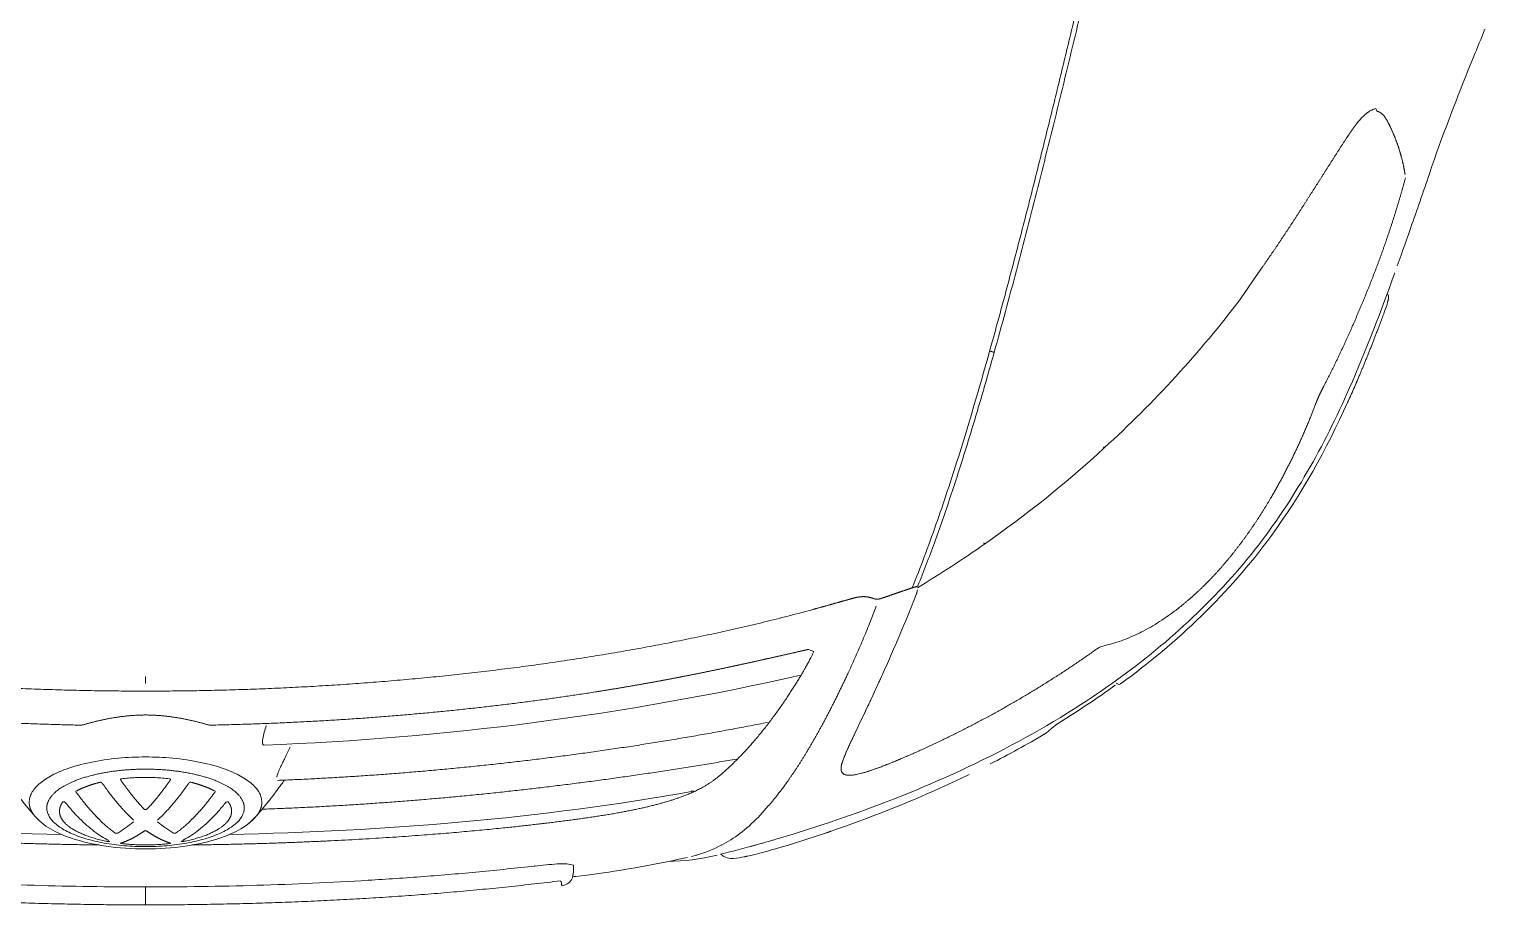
# Model space of a CAD drawing. Extents: x -1073 to 35213, y -1180 to 6950.
# Drawn here: x 5851.3 to 5942.8, y 3295.9 to 3350.9 of the extents above; entities that cross this region are included whole.
import ezdxf

# ---------------------------------------------------------------- set-up
doc = ezdxf.new("R2010")
doc.units = 0
doc.header["$LTSCALE"] = 25
doc.layers.get('0').update_dxf_attribs({"color": 9, "lineweight": 9})
doc.layers.add('04', color=9, linetype='Continuous', lineweight=9)

# ---------------------------------------------------------------- blocks, each defined once
blk = doc.blocks.new('p-araba-passat')
for points in [[(0, 0), (0.00066, 0)], [(0.13906, 0), (0.14317, 0)], [(0, 0), (0.00066, 0)], [(0.13906, 0), (0.14317, 0)], [(0.03978, -0.1061), (0.03979, -0.1061)], [(0.03981, -0.10652), (0.03979, -0.10652)], [(0.03996, -0.10994), (0.03995, -0.10994)], [(0.04012, -0.1134), (0.04011, -0.1134)], [(0.04729, -0.21448), (0.0473, -0.21447)], [(0.04795, -0.22106), (0.04794, -0.22106)], [(0.0148, -0.26132), (0.01216, -0.26159)], [(0.01505, -0.26079), (0.01474, -0.26083)], [(0.01505, -0.26079), (0.01493, -0.2608)], [(0.02488, -0.26902), (0.02568, -0.26487)], [(0.02189, -0.26896), (0.02046, -0.26892)], [(0.02454, -0.26893), (0.02455, -0.26906)], [(0.06003, -0.3084), (0.06005, -0.3084)], [(0.03041, -0.34321), (0.03124, -0.34629)], [(0.05497, -0.38502), (0.06213, -0.39145)], [(0.15909, -0.42), (0.16041, -0.41668)], [(0.39925, -0.70101), (0.3806, -0.68831)], [(0.36995, -0.7777), (0.3713, -0.77827)], [(0.4985, -0.77397), (0.50018, -0.77322)], [(0.42937, -0.79671), (0.4275, -0.79605)], [(0.46336, -0.8084), (0.46834, -0.81009)]]:
    blk.add_lwpolyline(points)
at = {"flags": 128}
for points in [[(0.0178, -0.27045), (0.01866, -0.27767), (0.02012, -0.28791)], [(0.31561, -0.75561), (0.32899, -0.76151), (0.32905, -0.76153)]]:
    blk.add_lwpolyline(points, dxfattribs=at)
for points, degree in [([(0.1852, 0.41823), (0.16938, 0.36001), (0.15742, 0.30072), (0.14801, 0.24103), (0.14113, 0.18098), (0.13652, 0.12074), (0.13428, 0.06035), (0.13427, 0)], 7), ([(0.04428, 0.05292), (0.04627, 0.15049), (0.05416, 0.24806), (0.07133, 0.34417)], 3), ([(0.13373, 0.28261), (0.12795, 0.2458), (0.12292, 0.20696), (0.11882, 0.16663), (0.11573, 0.12503), (0.11373, 0.08264), (0.11286, 0.03996)], 6), ([(0.11286, 0.03995), (0.11373, 0.08264), (0.11573, 0.12503), (0.11882, 0.16663), (0.12292, 0.20696), (0.12795, 0.2458), (0.13373, 0.28261)], 6), ([(0.03763, 0.0294), (0.03837, 0.09092), (0.04104, 0.15099), (0.04544, 0.20455), (0.05043, 0.24652), (0.05387, 0.27168)], 5), ([(0, 0), (-0.00001, 0.06532), (0.00242, 0.13062), (0.00707, 0.19584), (0.01509, 0.26067)], 4), ([(0.05543, 0.06934), (0.05904, 0.07243), (0.06272, 0.07547), (0.06645, 0.07844)], 3), ([(0.06447, 0.07311), (0.06296, 0.07311), (0.06145, 0.07287), (0.05995, 0.07241), (0.05846, 0.07172), (0.05699, 0.07081), (0.05554, 0.06967), (0.05412, 0.06832), (0.05274, 0.06675), (0.0514, 0.06498)], 9), ([(0.06091, 0.06206), (0.0608, 0.06205), (0.0607, 0.06205), (0.06059, 0.06205)], 3), ([(0.06059, 0.06205), (0.06065, 0.06205), (0.06072, 0.06205), (0.06078, 0.06206), (0.06085, 0.06206), (0.06091, 0.06206)], 5), ([(0.06091, 0.06206), (0.06855, 0.06205), (0.07621, 0.05441), (0.08225, 0.03901), (0.08523, 0.01949), (0.08524, 0)], 5), ([(0.05851, 0.05409), (0.05389, 0.0539), (0.0493, 0.05049), (0.04518, 0.04386), (0.04198, 0.03471), (0.03991, 0.02415)], 5), ([(0.06453, 0.05212), (0.06336, 0.05295), (0.06216, 0.05357), (0.06095, 0.05397), (0.05973, 0.05414), (0.05851, 0.05409)], 5), ([(0.05851, 0.05409), (0.05863, 0.0541), (0.05876, 0.0541), (0.05888, 0.0541)], 3), ([(0.07094, 0.04371), (0.06705, 0.04088), (0.0634, 0.03803), (0.05999, 0.03516), (0.05684, 0.03228), (0.05396, 0.02939)], 5), ([(0.05667, 0.04376), (0.05651, 0.0436), (0.05634, 0.04345), (0.05618, 0.0433)], 3), ([(0.07145, 0.0436), (0.07138, 0.04372), (0.07129, 0.04381), (0.07118, 0.04383), (0.07106, 0.0438), (0.07094, 0.04371)], 5), ([(0.0717, 0.0431), (0.07298, 0.04069), (0.07418, 0.03799), (0.07527, 0.03499), (0.07623, 0.03175), (0.07706, 0.0283)], 5), ([(0.11286, 0.03996), (0.11513, 0.03261), (0.11694, 0.02478), (0.11845, 0.01669), (0.11927, 0.00834), (0.11927, 0)], 5), ([(0.05396, 0.02939), (0.05413, 0.02956), (0.0543, 0.02973), (0.05447, 0.0299)], 3), ([(0.07706, 0.0283), (0.07708, 0.02816), (0.07705, 0.02797), (0.07696, 0.02779), (0.07685, 0.02765), (0.07674, 0.02758)], 5), ([(0.07707, 0.0282), (0.07707, 0.02823), (0.07707, 0.02827), (0.07706, 0.0283)], 3), ([(0.04527, 0.01933), (0.04514, 0.01914), (0.04501, 0.01873), (0.04495, 0.01812), (0.04501, 0.0177), (0.04512, 0.01751)], 5), ([(0.03877, 0.01562), (0.03873, 0.01575), (0.03867, 0.01576), (0.0386, 0.01558), (0.03854, 0.01529), (0.0385, 0.01496)], 5), ([(0.04632, 0.00091), (0.04422, 0.00389), (0.0424, 0.00685), (0.04089, 0.0098), (0.03968, 0.01272), (0.03877, 0.01562)], 5), ([(0.04512, 0.01751), (0.04703, 0.01418), (0.0494, 0.01083), (0.05221, 0.00747)], 3), ([(0.05487, 0.00928), (0.0543, 0.00868), (0.05373, 0.00807), (0.05316, 0.00747)], 3), ([(0.0575, 0.01189), (0.05662, 0.01102), (0.05575, 0.01015), (0.05487, 0.00928)], 3), ([(0.05976, 0.01401), (0.059, 0.0133), (0.05825, 0.0126), (0.0575, 0.01189)], 3), ([(0.07848, 0.01562), (0.07429, 0.01272), (0.07035, 0.0098), (0.06667, 0.00685), (0.06326, 0.00389), (0.06013, 0.00091)], 5), ([(0.07926, 0.01496), (0.07923, 0.01529), (0.0791, 0.01558), (0.0789, 0.01576), (0.07868, 0.01575), (0.07848, 0.01562)], 5), ([(0.07894, 0.01515), (0.07893, 0.01515), (0.07892, 0.01514), (0.07891, 0.01514)], 3), ([(0.00066, 0), (0.00063, 0), (0.00083, 0), (0.0011, 0)], 3), ([(0.00893, 0), (0.00872, 0), (0.00852, 0), (0.00835, 0), (0.00819, 0), (0.00805, 0)], 5), ([(0.03767, 0), (0.03767, 0.00056), (0.03768, 0.00112), (0.03768, 0.00169)], 3), ([(0.04651, 0), (0.04651, 0.00023), (0.04649, 0.00047), (0.04645, 0.00067), (0.04639, 0.00082), (0.04632, 0.00091)], 5), ([(0.06013, 0.00091), (0.06003, 0.00082), (0.05994, 0.00067), (0.05988, 0.00047), (0.05984, 0.00023), (0.05984, 0)], 5), ([(0.08008, 0.00169), (0.08008, 0.00113), (0.08008, 0.00056), (0.08009, 0)], 3), ([(0, 0), (-0.00001, -0.06532), (0.00242, -0.13062), (0.00707, -0.19584), (0.01509, -0.26067)], 4), ([(0.00066, 0), (0.00063, 0), (0.00083, 0), (0.0011, 0)], 3), ([(0.00066, 0), (0.00087, 0), (0.00157, 0), (0.00317, 0), (0.00478, 0), (0.00665, 0)], 5), ([(0.00066, 0), (0.00087, 0), (0.00157, 0), (0.00317, 0), (0.00478, 0), (0.00665, 0)], 5), ([(0.00665, 0), (0.00896, 0), (0.01127, 0)], 2), ([(0.00665, 0), (0.00896, 0), (0.01127, 0)], 2), ([(0.00893, 0), (0.00872, 0), (0.00852, 0), (0.00835, 0), (0.00819, 0), (0.00805, 0)], 5), ([(0.03767, 0), (0.03767, -0.00056), (0.03768, -0.00112), (0.03768, -0.00169)], 3), ([(0.04632, -0.00091), (0.04422, -0.00389), (0.0424, -0.00685), (0.04089, -0.0098), (0.03968, -0.01272), (0.03877, -0.01562)], 5), ([(0.04512, -0.01751), (0.04703, -0.01418), (0.0494, -0.01083), (0.05221, -0.00747)], 3), ([(0.04651, 0), (0.04651, -0.00023), (0.04649, -0.00047), (0.04645, -0.00067), (0.04639, -0.00082), (0.04632, -0.00091)], 5), ([(0.05487, -0.00928), (0.0543, -0.00868), (0.05373, -0.00807), (0.05316, -0.00747)], 3), ([(0.06013, -0.00091), (0.06003, -0.00082), (0.05994, -0.00067), (0.05988, -0.00047), (0.05984, -0.00023), (0.05984, 0)], 5), ([(0.07848, -0.01562), (0.07429, -0.01272), (0.07035, -0.0098), (0.06667, -0.00685), (0.06326, -0.00389), (0.06013, -0.00091)], 5), ([(0.06091, -0.06206), (0.06855, -0.06205), (0.07621, -0.05441), (0.08225, -0.03901), (0.08523, -0.01949), (0.08524, 0)], 5), ([(0.08008, -0.00169), (0.08008, -0.00113), (0.08008, -0.00056), (0.08009, 0)], 3), ([(0.11286, -0.03996), (0.11513, -0.03261), (0.11694, -0.02478), (0.11845, -0.01669), (0.11927, -0.00834), (0.11927, 0)], 5), ([(0.1852, -0.41823), (0.16938, -0.36001), (0.15742, -0.30072), (0.14801, -0.24103), (0.14113, -0.18098), (0.13652, -0.12074), (0.13428, -0.06035), (0.13427, 0)], 7), ([(0.14336, 0), (0.14248, 0), (0.14161, 0), (0.14075, 0), (0.1399, 0), (0.13906, 0)], 5), ([(0.14336, 0), (0.14248, 0), (0.14161, 0), (0.14075, 0), (0.1399, 0), (0.13906, 0)], 5), ([(0.03877, -0.01562), (0.03873, -0.01575), (0.03867, -0.01576), (0.0386, -0.01558), (0.03854, -0.01529), (0.0385, -0.01496)], 5), ([(0.04527, -0.01933), (0.04514, -0.01914), (0.04501, -0.01873), (0.04495, -0.01812), (0.04501, -0.0177), (0.04512, -0.01751)], 5), ([(0.0575, -0.01189), (0.05662, -0.01102), (0.05575, -0.01015), (0.05487, -0.00928)], 3), ([(0.05976, -0.01401), (0.059, -0.0133), (0.05825, -0.0126), (0.0575, -0.01189)], 3), ([(0.07926, -0.01496), (0.07923, -0.01529), (0.0791, -0.01558), (0.0789, -0.01576), (0.07868, -0.01575), (0.07848, -0.01562)], 5), ([(0.07894, -0.01515), (0.07893, -0.01515), (0.07892, -0.01514), (0.07891, -0.01514)], 3), ([(0.05851, -0.05409), (0.05389, -0.0539), (0.0493, -0.05049), (0.04518, -0.04386), (0.04198, -0.03471), (0.03991, -0.02415)], 5), ([(0.03763, -0.0294), (0.03837, -0.09092), (0.04104, -0.15099), (0.04544, -0.20455), (0.05043, -0.24652), (0.05387, -0.27168)], 5), ([(0.07094, -0.04371), (0.06705, -0.04089), (0.0634, -0.03803), (0.05999, -0.03516), (0.05684, -0.03228), (0.05396, -0.02939)], 5), ([(0.05396, -0.02939), (0.05413, -0.02956), (0.0543, -0.02973), (0.05447, -0.0299)], 3), ([(0.0717, -0.0431), (0.07298, -0.04069), (0.07418, -0.03799), (0.07527, -0.03499), (0.07623, -0.03175), (0.07706, -0.0283)], 5), ([(0.07706, -0.0283), (0.07708, -0.02816), (0.07705, -0.02797), (0.07696, -0.02779), (0.07685, -0.02765), (0.07674, -0.02758)], 5), ([(0.07707, -0.0282), (0.07707, -0.02823), (0.07707, -0.02827), (0.07706, -0.0283)], 3), ([(0.05667, -0.04376), (0.05651, -0.0436), (0.05634, -0.04345), (0.05618, -0.0433)], 3), ([(0.07145, -0.0436), (0.07138, -0.04372), (0.07129, -0.04381), (0.07118, -0.04383), (0.07106, -0.0438), (0.07094, -0.04371)], 5), ([(0.11286, -0.03995), (0.11373, -0.08264), (0.11573, -0.12503), (0.11882, -0.16663), (0.12292, -0.20696), (0.12795, -0.2458), (0.13373, -0.28261)], 6), ([(0.13373, -0.28261), (0.12795, -0.2458), (0.12292, -0.20696), (0.11882, -0.16663), (0.11573, -0.12503), (0.11373, -0.08264), (0.11286, -0.03996)], 6), ([(0.04428, -0.05292), (0.04627, -0.15049), (0.05416, -0.24806), (0.07133, -0.34417)], 3), ([(0.06453, -0.05212), (0.06336, -0.05295), (0.06216, -0.05357), (0.06095, -0.05397), (0.05973, -0.05414), (0.05851, -0.05409)], 5), ([(0.05851, -0.05409), (0.05863, -0.0541), (0.05876, -0.0541), (0.05888, -0.0541)], 3), ([(0.06091, -0.06206), (0.0608, -0.06205), (0.0607, -0.06205), (0.06059, -0.06205)], 3), ([(0.06059, -0.06205), (0.06065, -0.06205), (0.06072, -0.06205), (0.06078, -0.06206), (0.06085, -0.06206), (0.06091, -0.06206)], 5), ([(0.06447, -0.07311), (0.06296, -0.07311), (0.06145, -0.07287), (0.05995, -0.07241), (0.05846, -0.07172), (0.05699, -0.07081), (0.05554, -0.06967), (0.05412, -0.06832), (0.05274, -0.06675), (0.0514, -0.06498)], 9), ([(0.05543, -0.06934), (0.05904, -0.07243), (0.06272, -0.07547), (0.06645, -0.07844)], 3), ([(0.06008, -0.07326), (0.0616, -0.1161), (0.06416, -0.1589), (0.06773, -0.20164), (0.0723, -0.24428), (0.07783, -0.2868), (0.08427, -0.32919), (0.09154, -0.37143)], 7), ([(0.10032, -0.07463), (0.1047, -0.18805), (0.11918, -0.30113), (0.14427, -0.41184)], 3), ([(0.07817, -0.08285), (0.07997, -0.12717), (0.0829, -0.17145), (0.08698, -0.21564), (0.09221, -0.25972), (0.09857, -0.30364), (0.10604, -0.34738), (0.11458, -0.39091)], 7), ([(0.03977, -0.1056), (0.03977, -0.1056), (0.03976, -0.1056), (0.03976, -0.1056), (0.03976, -0.1056), (0.03976, -0.1056), (0.03976, -0.1056), (0.03975, -0.1056)], 7), ([(0.03975, -0.10561), (0.03976, -0.10561), (0.03976, -0.10561), (0.03977, -0.10561)], 3), ([(0.03979, -0.1061), (0.03979, -0.1061), (0.03978, -0.1061), (0.03978, -0.1061)], 3), ([(0.03979, -0.1061), (0.03979, -0.1061), (0.03979, -0.1061), (0.03978, -0.1061), (0.03978, -0.1061), (0.03978, -0.1061), (0.03978, -0.1061), (0.03978, -0.1061)], 7), ([(0.03981, -0.10652), (0.03981, -0.10652), (0.0398, -0.10652), (0.0398, -0.10652), (0.0398, -0.10652), (0.0398, -0.10652), (0.0398, -0.10652), (0.03979, -0.10652)], 7), ([(0.03995, -0.10994), (0.03995, -0.10995), (0.03995, -0.10995), (0.03996, -0.10995), (0.03996, -0.10995), (0.03996, -0.10995), (0.03996, -0.10995), (0.03996, -0.10995)], 7), ([(0.04012, -0.1134), (0.04012, -0.1134), (0.04012, -0.1134), (0.04012, -0.1134), (0.04012, -0.1134), (0.04011, -0.1134), (0.04011, -0.1134), (0.04011, -0.1134)], 7), ([(0.04015, -0.11414), (0.04015, -0.11414), (0.04015, -0.11414), (0.04016, -0.11414)], 3), ([(0.04015, -0.11414), (0.04015, -0.11414), (0.04015, -0.11414), (0.04015, -0.11414), (0.04015, -0.11414), (0.04016, -0.11414), (0.04016, -0.11414), (0.04016, -0.11414)], 7), ([(0.04018, -0.11463), (0.04018, -0.11463), (0.04017, -0.11463), (0.04017, -0.11463)], 3), ([(0.04017, -0.11463), (0.04017, -0.11463), (0.04017, -0.11463), (0.04018, -0.11463), (0.04018, -0.11463), (0.04018, -0.11463), (0.04018, -0.11463), (0.04018, -0.11463)], 7), ([(0.04535, -0.19318), (0.04536, -0.19318), (0.04537, -0.19318)], 2), ([(0.04537, -0.19318), (0.04536, -0.19318), (0.04535, -0.19318)], 2), ([(0.04724, -0.21398), (0.04724, -0.21398), (0.04725, -0.21398), (0.04725, -0.21397)], 3), ([(0.04724, -0.21397), (0.04724, -0.21397), (0.04724, -0.21397), (0.04724, -0.21397), (0.04725, -0.21397), (0.04725, -0.21397), (0.04725, -0.21397), (0.04725, -0.21397)], 7), ([(0.04729, -0.21446), (0.04729, -0.21446), (0.04729, -0.21446), (0.04729, -0.21446), (0.04729, -0.21446), (0.0473, -0.21446), (0.0473, -0.21446), (0.0473, -0.21446)], 7), ([(0.0473, -0.21447), (0.0473, -0.21447), (0.04729, -0.21447), (0.04729, -0.21447)], 3), ([(0.04794, -0.22107), (0.04794, -0.22107), (0.04794, -0.22107), (0.04794, -0.22107), (0.04794, -0.22107), (0.04795, -0.22107), (0.04795, -0.22107), (0.04795, -0.22107)], 7), ([(0.04799, -0.22155), (0.04799, -0.22155), (0.04799, -0.22155), (0.048, -0.22155)], 3), ([(0.04799, -0.22155), (0.04799, -0.22155), (0.04799, -0.22155), (0.04799, -0.22155), (0.04799, -0.22155), (0.048, -0.22155), (0.048, -0.22155), (0.048, -0.22155)], 7), ([(0.0481, -0.22266), (0.0481, -0.22266), (0.04811, -0.22266), (0.04811, -0.22266)], 3), ([(0.0481, -0.22266), (0.0481, -0.22266), (0.0481, -0.22266), (0.0481, -0.22266), (0.04811, -0.22266), (0.04811, -0.22266), (0.04811, -0.22266), (0.04811, -0.22266)], 7), ([(0.04816, -0.22314), (0.04816, -0.22314), (0.04815, -0.22314), (0.04815, -0.22314)], 3), ([(0.04815, -0.22314), (0.04815, -0.22314), (0.04815, -0.22314), (0.04815, -0.22314), (0.04815, -0.22314), (0.04816, -0.22314), (0.04816, -0.22314), (0.04816, -0.22314)], 7), ([(0.02439, -0.24467), (0.02431, -0.24468), (0.02444, -0.24469), (0.02469, -0.24469)], 3), ([(0.02469, -0.24469), (0.02444, -0.24469), (0.02431, -0.24468), (0.02439, -0.24467)], 3), ([(0.0125, -0.26139), (0.01238, -0.26145), (0.01216, -0.26134), (0.01205, -0.26199)], 3), ([(0.01255, -0.26134), (0.01255, -0.26135), (0.01254, -0.26136), (0.01253, -0.26137)], 3), ([(0.01474, -0.26083), (0.01469, -0.26084), (0.01464, -0.26085), (0.0146, -0.26087)], 3), ([(0.01463, -0.26086), (0.01467, -0.26085), (0.0147, -0.26084), (0.01474, -0.26083)], 3), ([(0.01474, -0.26083), (0.01477, -0.26083), (0.01482, -0.26082), (0.01488, -0.26081), (0.01496, -0.2608), (0.01505, -0.26079)], 5), ([(0.01474, -0.26083), (0.01485, -0.26082), (0.01495, -0.2608), (0.01505, -0.26079)], 3), ([(0.01482, -0.26131), (0.01481, -0.26131), (0.01481, -0.26131), (0.0148, -0.26132)], 3), ([(0.01829, -0.26865), (0.01798, -0.26905), (0.01777, -0.26957), (0.01776, -0.27031)], 3), ([(0.02488, -0.26902), (0.02448, -0.26908), (0.02398, -0.26911), (0.02344, -0.26911), (0.02289, -0.26908), (0.02237, -0.26903), (0.02189, -0.26896)], 6), ([(0.02335, -0.26908), (0.02335, -0.26908), (0.02335, -0.26908), (0.02335, -0.26908), (0.02335, -0.26908), (0.02335, -0.26908)], 5), ([(0.02454, -0.26906), (0.02453, -0.26903), (0.02453, -0.26901), (0.02453, -0.26898), (0.02452, -0.26895), (0.02452, -0.26893)], 5), ([(0.02454, -0.26906), (0.02453, -0.26902), (0.02453, -0.26897), (0.02452, -0.26893)], 3), ([(0.02484, -0.26903), (0.02484, -0.26901), (0.02484, -0.26899), (0.02484, -0.26898), (0.02483, -0.26896), (0.02483, -0.26895)], 5), ([(0.02483, -0.26895), (0.02484, -0.26897), (0.02484, -0.269), (0.02484, -0.26903)], 3), ([(0.05388, -0.27168), (0.05681, -0.2931), (0.05997, -0.31251), (0.06455, -0.33103), (0.06944, -0.34553), (0.07535, -0.35415), (0.08261, -0.36253)], 6), ([(0.13373, -0.28261), (0.13491, -0.29008), (0.13613, -0.29755), (0.13739, -0.30498), (0.13869, -0.31239), (0.14003, -0.31977)], 5), ([(0.0201, -0.28791), (0.02283, -0.30563), (0.02597, -0.32336), (0.02982, -0.34068)], 3), ([(0.05993, -0.30784), (0.05993, -0.30784), (0.05992, -0.30784), (0.05992, -0.30784), (0.05992, -0.30784), (0.05991, -0.30785)], 5), ([(0.05992, -0.30786), (0.05992, -0.30786), (0.05993, -0.30785), (0.05993, -0.30785)], 3), ([(0.06004, -0.30835), (0.06003, -0.30835), (0.06003, -0.30835), (0.06003, -0.30835), (0.06002, -0.30835), (0.06002, -0.30835)], 5), ([(0.06004, -0.30836), (0.06003, -0.30836), (0.06003, -0.30836), (0.06002, -0.30836)], 3), ([(0.14969, -0.36835), (0.1476, -0.35861), (0.14559, -0.34891), (0.14366, -0.33923), (0.14181, -0.32952), (0.14003, -0.31977)], 5), ([(0.14003, -0.31977), (0.1413, -0.32673), (0.14261, -0.33368), (0.14395, -0.34061), (0.14533, -0.34753), (0.14674, -0.35446), (0.1482, -0.36139), (0.14969, -0.36835)], 7), ([(0.02727, -0.32866), (0.02754, -0.33853), (0.02844, -0.34819), (0.03124, -0.35939)], 3), ([(0.06356, -0.32304), (0.06355, -0.32304), (0.06355, -0.32305), (0.06354, -0.32305), (0.06353, -0.32305)], 4), ([(0.03137, -0.34655), (0.03131, -0.34647), (0.03126, -0.34636), (0.03122, -0.34625), (0.0312, -0.34613), (0.03117, -0.34601)], 5), ([(0.03137, -0.34655), (0.03131, -0.34647), (0.03126, -0.34636), (0.03122, -0.34625), (0.0312, -0.34613), (0.03117, -0.34601)], 5), ([(0.03124, -0.34629), (0.03276, -0.35158), (0.0348, -0.35684), (0.03756, -0.36212)], 3), ([(0.03179, -0.36162), (0.02948, -0.3642), (0.02888, -0.36692), (0.02916, -0.36964)], 3), ([(0.03183, -0.36145), (0.03197, -0.36204), (0.03211, -0.36263), (0.03224, -0.36322)], 3), ([(0.03224, -0.36322), (0.03426, -0.37136), (0.03642, -0.37947), (0.03872, -0.38754)], 3), ([(0.03787, -0.36243), (0.03771, -0.36235), (0.03758, -0.36222), (0.0375, -0.36204), (0.03746, -0.36183), (0.03743, -0.36163)], 5), ([(0.03787, -0.36243), (0.03771, -0.36235), (0.03758, -0.36222), (0.0375, -0.36204), (0.03746, -0.36183), (0.03743, -0.36163)], 5), ([(0.03756, -0.36212), (0.04159, -0.3698), (0.04717, -0.37748), (0.05497, -0.38502)], 3), ([(0.08261, -0.36253), (0.09055, -0.37173), (0.10508, -0.38653), (0.1248, -0.40117), (0.14478, -0.41251), (0.15238, -0.41665)], 5), ([(0.02916, -0.36963), (0.02932, -0.37197), (0.02971, -0.37444), (0.03029, -0.377)], 3), ([(0.14969, -0.36835), (0.15102, -0.3746), (0.15239, -0.38086), (0.15378, -0.38714), (0.15519, -0.39343), (0.15662, -0.39974), (0.15806, -0.40605), (0.1595, -0.41236)], 7), ([(0.1595, -0.41236), (0.15749, -0.40353), (0.15547, -0.39469), (0.15349, -0.38587), (0.15156, -0.3771), (0.14969, -0.36835)], 5), ([(0.03016, -0.37636), (0.03021, -0.37665), (0.03028, -0.37694), (0.03034, -0.37723), (0.03041, -0.37752), (0.03048, -0.3778), (0.03055, -0.37808)], 6), ([(0.03022, -0.37662), (0.03032, -0.37711), (0.03044, -0.37759), (0.03055, -0.37808)], 3), ([(0.03034, -0.37723), (0.03432, -0.39457), (0.03985, -0.4121), (0.0457, -0.42932)], 3), ([(0.0547, -0.38423), (0.05469, -0.38422), (0.05469, -0.38421), (0.05468, -0.38421)], 3), ([(0.14624, -0.44192), (0.12905, -0.43395), (0.11286, -0.42571), (0.09769, -0.41724), (0.08386, -0.4085), (0.07202, -0.39951)], 5), ([(0.1595, -0.41236), (0.15964, -0.41299), (0.15978, -0.41361), (0.15992, -0.41424), (0.16006, -0.41486), (0.16018, -0.41547), (0.1603, -0.41608), (0.16041, -0.41668)], 7), ([(0.1852, -0.41823), (0.18529, -0.41856), (0.18538, -0.41889), (0.18547, -0.41922)], 3), ([(0.18547, -0.41922), (0.18538, -0.41889), (0.18529, -0.41856), (0.1852, -0.41823)], 3), ([(0.19234, -0.4438), (0.191, -0.43886), (0.18958, -0.43398), (0.18819, -0.42904), (0.18681, -0.42414), (0.18547, -0.41922)], 5), ([(0.04524, -0.4278), (0.04547, -0.42867), (0.04574, -0.42951), (0.04604, -0.43032), (0.04638, -0.43106)], 4), ([(0.04638, -0.43106), (0.04607, -0.43037), (0.04578, -0.42962), (0.04552, -0.42884), (0.0453, -0.42804)], 4), ([(0.0457, -0.42934), (0.05602, -0.45951), (0.06803, -0.4891), (0.08196, -0.5178)], 3), ([(0.09153, -0.47426), (0.08578, -0.46065), (0.08103, -0.44837), (0.07901, -0.43953), (0.07982, -0.43527), (0.08373, -0.43522), (0.09041, -0.43783), (0.09787, -0.44126)], 7), ([(0.14584, -0.46368), (0.13846, -0.46036), (0.13125, -0.45704), (0.12419, -0.45373), (0.11731, -0.45044), (0.1106, -0.44721), (0.10411, -0.44412), (0.09787, -0.44126)], 7), ([(0.19276, -0.45652), (0.19349, -0.45429), (0.19406, -0.45155), (0.19363, -0.44858), (0.19297, -0.44609), (0.19234, -0.4438)], 5), ([(0.19282, -0.46344), (0.19222, -0.4617), (0.19181, -0.46023), (0.19177, -0.45939), (0.19217, -0.45834), (0.19276, -0.45652)], 5), ([(0.19282, -0.46344), (0.19412, -0.46718), (0.1954, -0.47091), (0.19668, -0.47462), (0.19793, -0.4783), (0.19915, -0.48196)], 5), ([(0.15917, -0.59572), (0.14305, -0.57291), (0.12818, -0.54906), (0.11466, -0.52475), (0.10237, -0.49987), (0.09153, -0.47426)], 5), ([(0.19487, -0.48446), (0.19578, -0.48482), (0.19688, -0.48507), (0.19793, -0.48514)], 3), ([(0.19487, -0.48446), (0.19578, -0.48482), (0.19688, -0.48507), (0.19793, -0.48514)], 3), ([(0.20035, -0.4855), (0.19978, -0.48457), (0.19962, -0.48374), (0.19946, -0.48287), (0.19915, -0.48196)], 4), ([(0.19915, -0.48196), (0.1994, -0.48269), (0.19955, -0.48339), (0.19968, -0.48407), (0.19989, -0.48476), (0.20035, -0.4855)], 5), ([(0.19921, -0.48522), (0.20789, -0.49952), (0.21699, -0.51364), (0.22663, -0.5274)], 3), ([(0.22718, -0.5268), (0.22672, -0.52719), (0.22649, -0.52744), (0.22652, -0.52752), (0.22681, -0.52741), (0.22728, -0.52715)], 5), ([(0.22663, -0.5274), (0.24505, -0.55373), (0.2652, -0.57894), (0.28701, -0.60266)], 3), ([(0.34784, -0.53057), (0.34768, -0.53115), (0.34752, -0.53173), (0.34739, -0.53231), (0.34726, -0.53289), (0.34714, -0.53346)], 5), ([(0.34784, -0.53057), (0.34764, -0.53129), (0.34745, -0.53202), (0.34729, -0.53275), (0.34714, -0.53346)], 4), ([(0.34784, -0.53057), (0.39456, -0.54365), (0.44229, -0.55601), (0.49034, -0.56799), (0.53859, -0.57969), (0.58703, -0.59113), (0.63561, -0.60237)], 6), ([(0.0885, -0.53091), (0.09447, -0.54257), (0.10077, -0.55407), (0.10743, -0.56535)], 3), ([(0.10729, -0.5651), (0.10716, -0.56485), (0.10703, -0.5646), (0.10693, -0.56437)], 3), ([(0.10706, -0.56465), (0.1071, -0.56474), (0.10714, -0.56483), (0.10719, -0.56491), (0.10724, -0.56501), (0.10729, -0.5651)], 5), ([(0.10729, -0.5651), (0.10738, -0.56524), (0.10747, -0.56538), (0.10756, -0.56552), (0.10766, -0.56566), (0.10778, -0.56579)], 5), ([(0.10778, -0.56579), (0.10766, -0.56566), (0.10756, -0.56552), (0.10747, -0.56538), (0.10738, -0.56524), (0.10729, -0.5651)], 5), ([(0.10729, -0.5651), (0.10756, -0.5656), (0.10791, -0.56622), (0.10851, -0.56692), (0.1093, -0.56776), (0.1102, -0.56873), (0.11114, -0.56983), (0.11205, -0.57099)], 7), ([(0.10729, -0.5651), (0.10729, -0.5651), (0.10729, -0.5651), (0.10729, -0.5651)], 3), ([(0.11205, -0.57099), (0.11283, -0.57199), (0.11358, -0.57301), (0.11428, -0.57408), (0.11497, -0.57517), (0.11566, -0.57626)], 5), ([(0.12022, -0.58343), (0.1187, -0.58104), (0.11718, -0.57865), (0.11566, -0.57626)], 3), ([(0.11566, -0.57626), (0.11657, -0.5777), (0.11748, -0.57914), (0.11839, -0.58057), (0.11931, -0.582), (0.12022, -0.58343)], 5), ([(0.28749, -0.60208), (0.28705, -0.60253), (0.28687, -0.60276), (0.28693, -0.60277), (0.28719, -0.6026), (0.28762, -0.60225)], 5), ([(0.28701, -0.60266), (0.31562, -0.63381), (0.34687, -0.66264), (0.3806, -0.68831)], 3), ([(0.13878, -0.61079), (0.13837, -0.61155), (0.13844, -0.61231), (0.13879, -0.61279)], 3), ([(0.1393, -0.61025), (0.13909, -0.61043), (0.13887, -0.61064), (0.13878, -0.61079)], 3), ([(0.30551, -0.62105), (0.30552, -0.62105), (0.30552, -0.62106), (0.30552, -0.62106), (0.30553, -0.62107), (0.30553, -0.62107)], 5), ([(0.30553, -0.62107), (0.30553, -0.62107), (0.30554, -0.62108), (0.30554, -0.62108), (0.30555, -0.62109), (0.30555, -0.62109)], 5), ([(0.18572, -0.64841), (0.19512, -0.66063), (0.20597, -0.67192), (0.2177, -0.68213), (0.22997, -0.6913), (0.24256, -0.69962), (0.25537, -0.70718)], 6), ([(0.48136, -0.75472), (0.46967, -0.74705), (0.45775, -0.73967), (0.44591, -0.73206), (0.43402, -0.72459), (0.42227, -0.71692), (0.41065, -0.70912), (0.39925, -0.70101)], 7), ([(0.25537, -0.70718), (0.26494, -0.71283), (0.27463, -0.71805), (0.28439, -0.72287), (0.29418, -0.72737), (0.30455, -0.73166), (0.314, -0.73524)], 6), ([(0.32576, -0.74059), (0.32341, -0.73936), (0.32075, -0.73799), (0.31788, -0.7367), (0.31589, -0.73596), (0.314, -0.73524)], 5), ([(0.32576, -0.74059), (0.3331, -0.7444), (0.34045, -0.74805), (0.34795, -0.75163), (0.35555, -0.7551), (0.36288, -0.75833)], 5), ([(0.31576, -0.75542), (0.31568, -0.75554), (0.31564, -0.7556), (0.31561, -0.75561)], 3), ([(0.31561, -0.75561), (0.32449, -0.75964), (0.33344, -0.7635), (0.34245, -0.76723), (0.35152, -0.77083), (0.36063, -0.77431), (0.36977, -0.7777)], 6), ([(0.32427, -0.75658), (0.34846, -0.76722), (0.37404, -0.77694), (0.39703, -0.78524)], 3), ([(0.36288, -0.75833), (0.37819, -0.76508), (0.39357, -0.77141), (0.40903, -0.7774), (0.42477, -0.78276), (0.44066, -0.78756), (0.45666, -0.79198)], 6), ([(0.49116, -0.76164), (0.48982, -0.76056), (0.48844, -0.75953), (0.48703, -0.75853), (0.48562, -0.75756), (0.4842, -0.7566), (0.48278, -0.75566), (0.48136, -0.75472)], 7), ([(0.49835, -0.7691), (0.49764, -0.76802), (0.4968, -0.7669), (0.49582, -0.76579), (0.49475, -0.7647), (0.4936, -0.76365), (0.4924, -0.76262), (0.49116, -0.76164)], 7), ([(0.4985, -0.77397), (0.49846, -0.77425), (0.49839, -0.77453), (0.49832, -0.7748), (0.49822, -0.77506), (0.49812, -0.77532), (0.498, -0.77557), (0.49787, -0.77581)], 7), ([(0.37124, -0.77825), (0.37348, -0.77907), (0.37534, -0.77977), (0.37729, -0.78043)], 3), ([(0.37593, -0.7799), (0.37593, -0.7799), (0.37593, -0.7799), (0.37594, -0.77991), (0.37594, -0.77991), (0.37594, -0.77991), (0.37594, -0.77991)], 6), ([(0.37604, -0.77994), (0.37604, -0.77994), (0.37604, -0.77994), (0.37604, -0.77994)], 3), ([(0.38353, -0.78055), (0.38304, -0.78123), (0.38239, -0.78167), (0.38111, -0.78138), (0.37955, -0.781), (0.37821, -0.78061)], 5), ([(0.4014, -0.78681), (0.41054, -0.79008), (0.41873, -0.79297), (0.4275, -0.79605)], 3), ([(0.4587, -0.79172), (0.46321, -0.79102), (0.46773, -0.79007), (0.47225, -0.78889), (0.47677, -0.78747), (0.48128, -0.78581), (0.48578, -0.78389), (0.49023, -0.78166)], 7), ([(0.49023, -0.78166), (0.49038, -0.78158), (0.49054, -0.7815), (0.4907, -0.78142)], 3), ([(0.4907, -0.78142), (0.49054, -0.7815), (0.49038, -0.78158), (0.49023, -0.78166)], 3), ([(0.46336, -0.8084), (0.45202, -0.80454), (0.44067, -0.80069), (0.42937, -0.79671)], 3), ([(0.46326, -0.80832), (0.46328, -0.80834), (0.4633, -0.80837), (0.46332, -0.80838), (0.46334, -0.8084), (0.46336, -0.8084)], 5), ([(0.46327, -0.80832), (0.4633, -0.80837), (0.46333, -0.80839), (0.46336, -0.8084)], 3)]:
    blk.add_open_spline(points, degree=degree)
for points, degree, knots in [([(0.02439, 0.24467), (0.02314, 0.23306), (0.02065, 0.20985), (0.01772, 0.17495), (0.01533, 0.14001), (0.0135, 0.10503), (0.01221, 0.07004), (0.01141, 0.03502), (0.01132, 0.01167), (0.01127, 0)], 3, [0, 0, 0, 0, 0.142857, 0.285716, 0.428572, 0.571428, 0.714286, 0.857143, 1, 1, 1, 1]), ([(0.03513, 0), (0.03506, 0.01692), (0.03958, 0.04671), (0.04962, 0.0643), (0.05542, 0.06933)], 3, [0, 0, 0, 0, 0.563624, 1, 1, 1, 1]), ([(0.06447, 0.07311), (0.06544, 0.07303), (0.06738, 0.07288), (0.07026, 0.0717), (0.07309, 0.06982), (0.07581, 0.06719), (0.07842, 0.06387), (0.08089, 0.05988), (0.08318, 0.05526), (0.08634, 0.04742), (0.08981, 0.03501), (0.09196, 0.02038), (0.0928, 0.00854), (0.09288, 0.00285), (0.09292, 0)], 3, [0, 0, 0, 0, 0.065121, 0.130239, 0.195358, 0.260477, 0.325596, 0.390715, 0.455833, 0.520952, 0.686022, 0.851093, 0.925545, 1, 1, 1, 1]), ([(0.05688, 0.0612), (0.05603, 0.06076), (0.05431, 0.05988), (0.05182, 0.05767), (0.04944, 0.05484), (0.04719, 0.05136), (0.0451, 0.04729), (0.04319, 0.04266), (0.04149, 0.03753), (0.04002, 0.03197), (0.03879, 0.02603), (0.03781, 0.01979), (0.03711, 0.01333), (0.03667, 0.0067), (0.03662, 0.00223), (0.03659, 0)], 3, [0, 0, 0, 0, 0.076916, 0.15384, 0.230769, 0.307699, 0.38463, 0.46156, 0.538491, 0.615421, 0.692351, 0.769277, 0.846198, 0.923107, 1, 1, 1, 1]), ([(0.06059, 0.06205), (0.05997, 0.062), (0.05873, 0.0619), (0.0575, 0.06143), (0.05688, 0.0612)], 3, [0, 0, 0, 0, 0.499963, 1, 1, 1, 1]), ([(0.04034, 0.02315), (0.04118, 0.02466), (0.04286, 0.0277), (0.0461, 0.03229), (0.04986, 0.03689), (0.05419, 0.04149), (0.05902, 0.04608), (0.0627, 0.04911), (0.06453, 0.05063)], 3, [0, 0, 0, 0, 0.166656, 0.333333, 0.500018, 0.666718, 0.833397, 1, 1, 1, 1]), ([(0.06471, 0.05134), (0.06466, 0.05112), (0.06457, 0.05067), (0.06434, 0.05042), (0.06423, 0.05029)], 3, [0, 0, 0, 0, 0.490904, 1, 1, 1, 1]), ([(0.06453, 0.05212), (0.0646, 0.05203), (0.06473, 0.05187), (0.06472, 0.05151), (0.06471, 0.05134)], 3, [0, 0, 0, 0, 0.529364, 1, 1, 1, 1]), ([(0.07094, 0.04371), (0.07103, 0.04376), (0.07124, 0.04386), (0.07138, 0.04369), (0.07145, 0.0436)], 3, [0, 0, 0, 0, 0.471636, 1, 1, 1, 1]), ([(0.04918, 0.02423), (0.04991, 0.02507), (0.05142, 0.02679), (0.0531, 0.02851), (0.05396, 0.02939)], 3, [0, 0, 0, 0, 0.486786, 1, 1, 1, 1]), ([(0.03981, 0.02305), (0.03982, 0.02322), (0.03982, 0.02357), (0.03988, 0.02395), (0.03991, 0.02415)], 3, [0, 0, 0, 0, 0.470583, 1, 1, 1, 1]), ([(0.03999, 0.02275), (0.03995, 0.0227), (0.03985, 0.02259), (0.03983, 0.0229), (0.03981, 0.02305)], 3, [0, 0, 0, 0, 0.509183, 1, 1, 1, 1]), ([(0.04527, 0.01933), (0.04591, 0.02018), (0.04714, 0.02181), (0.04852, 0.02345), (0.04918, 0.02423)], 3, [0, 0, 0, 0, 0.520719, 1, 1, 1, 1]), ([(0.06476, 0.01835), (0.06387, 0.01762), (0.06215, 0.01617), (0.06054, 0.01472), (0.05976, 0.01401)], 3, [0, 0, 0, 0, 0.511616, 1, 1, 1, 1]), ([(0.07646, 0.02719), (0.07439, 0.02572), (0.07025, 0.0228), (0.06658, 0.01983), (0.06476, 0.01835)], 3, [0, 0, 0, 0, 0.501941, 1, 1, 1, 1]), ([(0.03795, 0.00879), (0.03803, 0.00983), (0.03817, 0.01191), (0.03839, 0.01394), (0.0385, 0.01496)], 3, [0, 0, 0, 0, 0.499942, 1, 1, 1, 1]), ([(0.03861, 0.01555), (0.03864, 0.01562), (0.0387, 0.01576), (0.03875, 0.01566), (0.03877, 0.01562)], 3, [0, 0, 0, 0, 0.515181, 1, 1, 1, 1]), ([(0.04512, 0.01751), (0.04508, 0.0176), (0.04501, 0.01778), (0.04501, 0.0181), (0.04501, 0.01826)], 3, [0, 0, 0, 0, 0.524115, 1, 1, 1, 1]), ([(0.07893, 0.01564), (0.07901, 0.01557), (0.07917, 0.01542), (0.07923, 0.01512), (0.07926, 0.01496)], 3, [0, 0, 0, 0, 0.475294, 1, 1, 1, 1]), ([(0.07926, 0.01496), (0.07941, 0.01354), (0.07971, 0.01071), (0.07986, 0.0078), (0.07994, 0.00635)], 3, [0, 0, 0, 0, 0.500084, 1, 1, 1, 1]), ([(0, 0), (0, 0), (0, 0), (0, 0), (0, 0), (0, 0), (0, 0), (0, 0), (0, 0), (0, 0), (0, 0)], 5, [0, 0, 0, 0, 0, 0, 1, 1, 1, 1, 1, 1, 1, 1, 1, 1, 1]), ([(0.03768, 0.00169), (0.0377, 0.00288), (0.03775, 0.00526), (0.03788, 0.00761), (0.03795, 0.00879)], 3, [0, 0, 0, 0, 0.499882, 1, 1, 1, 1]), ([(0.04632, 0.00091), (0.04636, 0.00084), (0.04643, 0.00072), (0.04647, 0.0005), (0.04648, 0.00041)], 3, [0, 0, 0, 0, 0.569659, 1, 1, 1, 1]), ([(0.05989, 0.00041), (0.05991, 0.0005), (0.05997, 0.00072), (0.06007, 0.00084), (0.06013, 0.00091)], 3, [0, 0, 0, 0, 0.43034, 1, 1, 1, 1]), ([(0.07994, 0.00635), (0.07998, 0.00557), (0.08004, 0.00402), (0.08006, 0.00247), (0.08008, 0.00169)], 3, [0, 0, 0, 0, 0.500083, 1, 1, 1, 1]), ([(0, 0), (0, 0), (0, 0), (0, 0), (0, 0), (0, 0), (0, 0), (0, 0), (0, 0), (0, 0), (0, 0)], 5, [0, 0, 0, 0, 0, 0, 1, 1, 1, 1, 1, 1, 1, 1, 1, 1, 1]), ([(0.02439, -0.24467), (0.02314, -0.23307), (0.02065, -0.20985), (0.01772, -0.17495), (0.01533, -0.14001), (0.0135, -0.10503), (0.01221, -0.07004), (0.01141, -0.03502), (0.01132, -0.01167), (0.01127, 0)], 3, [0, 0, 0, 0, 0.142857, 0.285716, 0.428572, 0.571428, 0.714286, 0.857143, 1, 1, 1, 1]), ([(0.03513, 0), (0.03506, -0.01692), (0.03958, -0.04671), (0.04962, -0.0643), (0.05542, -0.06933)], 3, [0, 0, 0, 0, 0.563624, 1, 1, 1, 1]), ([(0.05688, -0.0612), (0.05603, -0.06076), (0.05431, -0.05988), (0.05182, -0.05767), (0.04944, -0.05484), (0.04719, -0.05136), (0.0451, -0.04729), (0.04319, -0.04266), (0.04149, -0.03753), (0.04002, -0.03197), (0.03879, -0.02603), (0.03781, -0.01979), (0.03711, -0.01333), (0.03667, -0.0067), (0.03662, -0.00223), (0.03659, 0)], 3, [0, 0, 0, 0, 0.076916, 0.15384, 0.230769, 0.307699, 0.38463, 0.46156, 0.538491, 0.615421, 0.692351, 0.769277, 0.846198, 0.923107, 1, 1, 1, 1]), ([(0.03768, -0.00169), (0.0377, -0.00288), (0.03775, -0.00526), (0.03788, -0.00761), (0.03795, -0.00879)], 3, [0, 0, 0, 0, 0.499882, 1, 1, 1, 1]), ([(0.03795, -0.00879), (0.03803, -0.00983), (0.03817, -0.01191), (0.03839, -0.01394), (0.0385, -0.01496)], 3, [0, 0, 0, 0, 0.499942, 1, 1, 1, 1]), ([(0.04632, -0.00091), (0.04636, -0.00084), (0.04643, -0.00072), (0.04647, -0.0005), (0.04648, -0.00041)], 3, [0, 0, 0, 0, 0.569659, 1, 1, 1, 1]), ([(0.05989, -0.00041), (0.05991, -0.0005), (0.05997, -0.00072), (0.06007, -0.00084), (0.06013, -0.00091)], 3, [0, 0, 0, 0, 0.43034, 1, 1, 1, 1]), ([(0.06447, -0.07311), (0.06544, -0.07303), (0.06738, -0.07288), (0.07026, -0.0717), (0.07309, -0.06982), (0.07581, -0.06719), (0.07842, -0.06387), (0.08089, -0.05988), (0.08318, -0.05526), (0.08634, -0.04742), (0.08981, -0.03501), (0.09196, -0.02038), (0.0928, -0.00854), (0.09288, -0.00285), (0.09292, 0)], 3, [0, 0, 0, 0, 0.065121, 0.130239, 0.195358, 0.260477, 0.325596, 0.390715, 0.455833, 0.520952, 0.686022, 0.851093, 0.925545, 1, 1, 1, 1]), ([(0.07926, -0.01496), (0.07941, -0.01354), (0.07971, -0.01071), (0.07986, -0.0078), (0.07994, -0.00635)], 3, [0, 0, 0, 0, 0.500084, 1, 1, 1, 1]), ([(0.07994, -0.00635), (0.07998, -0.00557), (0.08004, -0.00402), (0.08006, -0.00247), (0.08008, -0.00169)], 3, [0, 0, 0, 0, 0.500083, 1, 1, 1, 1]), ([(0.03861, -0.01555), (0.03864, -0.01562), (0.0387, -0.01576), (0.03875, -0.01566), (0.03877, -0.01562)], 3, [0, 0, 0, 0, 0.515181, 1, 1, 1, 1]), ([(0.04512, -0.01751), (0.04508, -0.0176), (0.04501, -0.01778), (0.04501, -0.0181), (0.04501, -0.01826)], 3, [0, 0, 0, 0, 0.524115, 1, 1, 1, 1]), ([(0.06476, -0.01835), (0.06387, -0.01762), (0.06215, -0.01617), (0.06054, -0.01472), (0.05976, -0.01401)], 3, [0, 0, 0, 0, 0.511616, 1, 1, 1, 1]), ([(0.07893, -0.01564), (0.07901, -0.01557), (0.07917, -0.01542), (0.07923, -0.01512), (0.07926, -0.01496)], 3, [0, 0, 0, 0, 0.475294, 1, 1, 1, 1]), ([(0.03999, -0.02275), (0.03995, -0.0227), (0.03985, -0.02259), (0.03983, -0.0229), (0.03981, -0.02305)], 3, [0, 0, 0, 0, 0.509183, 1, 1, 1, 1]), ([(0.03981, -0.02305), (0.03982, -0.02322), (0.03982, -0.02357), (0.03988, -0.02395), (0.03991, -0.02415)], 3, [0, 0, 0, 0, 0.470583, 1, 1, 1, 1]), ([(0.04034, -0.02315), (0.04118, -0.02466), (0.04286, -0.0277), (0.0461, -0.03229), (0.04986, -0.03689), (0.05419, -0.04149), (0.05902, -0.04608), (0.0627, -0.04911), (0.06453, -0.05063)], 3, [0, 0, 0, 0, 0.166656, 0.333333, 0.500018, 0.666718, 0.833397, 1, 1, 1, 1]), ([(0.04527, -0.01933), (0.04591, -0.02018), (0.04714, -0.02181), (0.04852, -0.02345), (0.04918, -0.02423)], 3, [0, 0, 0, 0, 0.520719, 1, 1, 1, 1]), ([(0.04918, -0.02423), (0.04991, -0.02507), (0.05142, -0.02679), (0.0531, -0.02851), (0.05396, -0.02939)], 3, [0, 0, 0, 0, 0.486786, 1, 1, 1, 1]), ([(0.07646, -0.02719), (0.07439, -0.02572), (0.07025, -0.0228), (0.06658, -0.01983), (0.06476, -0.01835)], 3, [0, 0, 0, 0, 0.501941, 1, 1, 1, 1]), ([(0.07094, -0.04371), (0.07103, -0.04376), (0.07124, -0.04386), (0.07138, -0.04369), (0.07145, -0.0436)], 3, [0, 0, 0, 0, 0.471636, 1, 1, 1, 1]), ([(0.06471, -0.05134), (0.06466, -0.05112), (0.06457, -0.05067), (0.06434, -0.05042), (0.06423, -0.05029)], 3, [0, 0, 0, 0, 0.490904, 1, 1, 1, 1]), ([(0.06453, -0.05212), (0.0646, -0.05203), (0.06473, -0.05187), (0.06472, -0.05151), (0.06471, -0.05134)], 3, [0, 0, 0, 0, 0.529364, 1, 1, 1, 1]), ([(0.06059, -0.06205), (0.05997, -0.062), (0.05873, -0.0619), (0.0575, -0.06143), (0.05688, -0.0612)], 3, [0, 0, 0, 0, 0.499963, 1, 1, 1, 1]), ([(0.06436, -0.07675), (0.06477, -0.07709), (0.06568, -0.07783), (0.06722, -0.07906), (0.06901, -0.08046), (0.07105, -0.082), (0.07328, -0.08365), (0.07571, -0.0854), (0.07741, -0.0866), (0.07831, -0.08722)], 3, [0, 0, 0, 0, 0.0971, 0.210163, 0.343668, 0.490565, 0.648748, 0.815893, 1, 1, 1, 1]), ([(0.11268, -0.07587), (0.10984, -0.07499), (0.10637, -0.07398), (0.10248, -0.07346), (0.10115, -0.07352), (0.10052, -0.07393), (0.10041, -0.07419), (0.10035, -0.07432)], 3, [0, 0, 0, 0, 0.629906, 0.769554, 0.908255, 0.954159, 1, 1, 1, 1]), ([(0.08015, -0.0825), (0.08027, -0.08246), (0.08053, -0.08238), (0.08141, -0.08266), (0.08254, -0.08309), (0.08398, -0.08371), (0.08567, -0.08448), (0.08761, -0.08539), (0.08979, -0.08642), (0.09236, -0.08764), (0.09534, -0.08905), (0.09764, -0.09013), (0.0989, -0.09072), (0.09901, -0.09077)], 3, [0, 0, 0, 0, 0.039438, 0.090358, 0.153748, 0.230034, 0.318741, 0.419315, 0.53112, 0.653483, 0.811857, 0.982329, 1, 1, 1, 1]), ([(0.02568, -0.26487), (0.02571, -0.26425), (0.02576, -0.26303), (0.02575, -0.26097), (0.02563, -0.2573), (0.02519, -0.25179), (0.02466, -0.24705), (0.02439, -0.24467)], 3, [0, 0, 0, 0, 0.108559, 0.217149, 0.325774, 0.662592, 1, 1, 1, 1]), ([(0.01204, -0.26193), (0.01263, -0.2648), (0.01575, -0.26829), (0.01732, -0.26861), (0.02046, -0.26892)], 3, [0, 0, 0, 0, 0.310999, 1, 1, 1, 1]), ([(0.01474, -0.26083), (0.01481, -0.26082), (0.01488, -0.26081), (0.01503, -0.26079), (0.01505, -0.26079)], 3, [0, 0, 0, 0, 0.872199, 1, 1, 1, 1]), ([(0.0148, -0.26132), (0.0148, -0.26132), (0.0148, -0.26132), (0.0148, -0.26132), (0.0148, -0.26132), (0.0148, -0.26132), (0.0148, -0.26132), (0.0148, -0.26132), (0.0148, -0.26132), (0.0148, -0.26132), (0.0148, -0.26132), (0.0148, -0.26132), (0.0148, -0.26132), (0.0148, -0.26132), (0.0148, -0.26132)], 7, [0, 0, 0, 0, 0, 0, 0, 0, 1, 1, 1, 1, 1, 1, 1, 1.000001, 1.000001, 1.000001, 1.000001, 1.000001, 1.000001, 1.000001, 1.000001]), ([(0.14003, -0.31977), (0.13893, -0.31359), (0.13672, -0.30122), (0.13473, -0.28881), (0.13373, -0.28261)], 3, [0, 0, 0, 0, 0.5, 1, 1, 1, 1]), ([(0.07145, -0.34464), (0.07135, -0.34435), (0.07121, -0.34395), (0.07149, -0.34346), (0.07169, -0.34335), (0.07178, -0.3433)], 3, [0, 0, 0, 0, 0.615538, 0.834179, 1, 1, 1, 1]), ([(0.07178, -0.3433), (0.07166, -0.34337), (0.07142, -0.34351), (0.07125, -0.34403), (0.07137, -0.34439), (0.07145, -0.34464)], 3, [0, 0, 0, 0, 0.228224, 0.454785, 1, 1, 1, 1]), ([(0.03049, -0.37414), (0.03049, -0.37414), (0.03049, -0.37414), (0.03049, -0.37414), (0.03049, -0.37414), (0.03049, -0.37414), (0.03049, -0.37414)], 3, [0, 0, 0, 0, 1, 1, 1, 1, 1, 1, 1]), ([(0.0365, -0.37958), (0.03761, -0.38363), (0.03921, -0.38933), (0.0417, -0.39789), (0.04538, -0.4102), (0.05038, -0.42586), (0.07216, -0.48894), (0.11348, -0.58009), (0.17967, -0.66112), (0.24735, -0.71795), (0.28854, -0.74085), (0.32427, -0.75658)], 3, [0, 0, 0, 0, 0.031056, 0.036146, 0.054541, 0.110865, 0.137189, 0.46648, 0.71732, 0.763476, 1, 1, 1, 1]), ([(0.07202, -0.39951), (0.06969, -0.39769), (0.06627, -0.39502), (0.06311, -0.39232), (0.06213, -0.39145)], 3, [0, 0, 0, 0, 0.680698, 1, 1, 1, 1]), ([(0.06666, -0.39528), (0.06666, -0.39528), (0.06666, -0.39528), (0.06666, -0.39528), (0.06666, -0.39528), (0.06666, -0.39528), (0.06666, -0.39528)], 3, [0, 0, 0, 0, 1, 1, 1, 1.000001, 1.000001, 1.000001, 1.000001]), ([(0.06786, -0.39626), (0.06786, -0.39626), (0.06786, -0.39626), (0.06786, -0.39626), (0.06786, -0.39626), (0.06786, -0.39626), (0.06786, -0.39626), (0.06786, -0.39626), (0.06786, -0.39626), (0.06786, -0.39626), (0.06786, -0.39626)], 5, [0, 0, 0, 0, 0, 0, 1, 1, 1, 1, 1, 1, 1, 1, 1, 1, 1]), ([(0.06786, -0.39626), (0.06786, -0.39626), (0.06786, -0.39626), (0.06786, -0.39626), (0.06786, -0.39626), (0.06786, -0.39626), (0.06786, -0.39626), (0.06786, -0.39626), (0.06786, -0.39626), (0.06786, -0.39626), (0.06786, -0.39626), (0.06786, -0.39626), (0.06786, -0.39626), (0.06786, -0.39626), (0.06786, -0.39626)], 7, [0, 0, 0, 0, 0, 0, 0, 0, 1, 1, 1, 1, 1, 1, 1, 1, 1, 1, 1, 1, 1, 1, 1]), ([(0.15238, -0.41665), (0.15333, -0.41717), (0.15529, -0.41823), (0.15755, -0.41933), (0.15884, -0.41989), (0.15909, -0.42)], 3, [0, 0, 0, 0, 0.434147, 0.888856, 1, 1, 1, 1]), ([(0.16041, -0.41668), (0.16027, -0.41597), (0.16, -0.41452), (0.15967, -0.41309), (0.1595, -0.41236)], 3, [0, 0, 0, 0, 0.493295, 1, 1, 1, 1]), ([(0.19234, -0.4438), (0.19119, -0.4397), (0.18889, -0.43152), (0.18661, -0.42332), (0.18547, -0.41922)], 3, [0, 0, 0, 0, 0.500004, 1, 1, 1, 1]), ([(0.10759, -0.42231), (0.10759, -0.42231), (0.10759, -0.42231), (0.10759, -0.42231), (0.10759, -0.42231), (0.10759, -0.42231), (0.10759, -0.42231)], 3, [0, 0, 0, 0, 1, 1, 1, 1, 1, 1, 1]), ([(0.09787, -0.44126), (0.09579, -0.44033), (0.0919, -0.43858), (0.08695, -0.43709), (0.08329, -0.43716), (0.08121, -0.43996), (0.08151, -0.44605), (0.08364, -0.45394), (0.08707, -0.46355), (0.08997, -0.47049), (0.09153, -0.47426)], 3, [0, 0, 0, 0, 0.156637, 0.293339, 0.402911, 0.490444, 0.578017, 0.689134, 0.831372, 1, 1, 1, 1]), ([(0.09014, -0.4381), (0.09014, -0.4381), (0.09014, -0.4381), (0.09014, -0.4381), (0.09014, -0.4381), (0.09014, -0.4381), (0.09014, -0.4381), (0.09014, -0.4381), (0.09014, -0.4381), (0.09014, -0.4381), (0.09014, -0.4381), (0.09014, -0.4381), (0.09014, -0.4381), (0.09014, -0.4381), (0.09014, -0.4381)], 7, [0, 0, 0, 0, 0, 0, 0, 0, 1, 1, 1, 1, 1, 1, 1, 1, 1, 1, 1, 1, 1, 1, 1]), ([(0.14584, -0.46368), (0.14157, -0.46174), (0.13304, -0.45786), (0.1208, -0.4521), (0.10895, -0.44643), (0.10157, -0.44299), (0.09787, -0.44126)], 3, [0, 0, 0, 0, 0.248952, 0.498335, 0.748548, 1, 1, 1, 1]), ([(0.18762, -0.45934), (0.18401, -0.45794), (0.17678, -0.45515), (0.16631, -0.45083), (0.1561, -0.44643), (0.14953, -0.44342), (0.14624, -0.44192)], 3, [0, 0, 0, 0, 0.249988, 0.499976, 0.749971, 1, 1, 1, 1]), ([(0.19276, -0.45652), (0.19304, -0.45552), (0.19361, -0.45349), (0.19367, -0.45015), (0.19317, -0.44688), (0.19261, -0.4448), (0.19234, -0.4438)], 3, [0, 0, 0, 0, 0.253723, 0.5144, 0.766492, 1, 1, 1, 1]), ([(0.19487, -0.48446), (0.19059, -0.48276), (0.18205, -0.47934), (0.16965, -0.47413), (0.15753, -0.4689), (0.14973, -0.46542), (0.14584, -0.46368)], 3, [0, 0, 0, 0, 0.250288, 0.500251, 0.750112, 1, 1, 1, 1]), ([(0.19915, -0.48196), (0.19812, -0.4789), (0.19605, -0.47278), (0.1939, -0.46655), (0.19282, -0.46344)], 3, [0, 0, 0, 0, 0.499697, 1, 1, 1, 1]), ([(0.34784, -0.53057), (0.34033, -0.52845), (0.32531, -0.52421), (0.30309, -0.51765), (0.28119, -0.51093), (0.2597, -0.50401), (0.23878, -0.49688), (0.21845, -0.48955), (0.20558, -0.48449), (0.19915, -0.48196)], 3, [0, 0, 0, 0, 0.142962, 0.285891, 0.428784, 0.571637, 0.714451, 0.85723, 1, 1, 1, 1]), ([(0.20035, -0.4855), (0.20478, -0.48725), (0.21365, -0.49076), (0.22745, -0.49588), (0.24158, -0.50092), (0.25604, -0.50585), (0.27076, -0.51068), (0.28571, -0.51541), (0.30085, -0.52005), (0.31615, -0.5246), (0.33158, -0.52907), (0.34196, -0.532), (0.34714, -0.53346)], 3, [0, 0, 0, 0, 0.09999, 0.199951, 0.299934, 0.39995, 0.499986, 0.600017, 0.70003, 0.800021, 0.900005, 1, 1, 1, 1]), ([(0.34714, -0.53346), (0.35567, -0.53582), (0.37271, -0.54055), (0.39853, -0.54744), (0.42449, -0.55421), (0.45056, -0.56087), (0.47673, -0.56743), (0.50298, -0.57391), (0.52929, -0.58032), (0.55565, -0.58665), (0.58207, -0.59292), (0.60852, -0.59914), (0.62618, -0.60324), (0.63502, -0.60529)], 3, [0, 0, 0, 0, 0.090907, 0.181816, 0.272725, 0.363634, 0.454543, 0.545452, 0.636362, 0.727271, 0.81818, 0.90909, 1, 1, 1, 1]), ([(0.11566, -0.57626), (0.11509, -0.57535), (0.11395, -0.57353), (0.11268, -0.57184), (0.11205, -0.57099)], 3, [0, 0, 0, 0, 0.500757, 1, 1, 1, 1]), ([(0.1379, -0.60944), (0.13486, -0.60517), (0.12879, -0.59662), (0.12308, -0.58783), (0.12022, -0.58343)], 3, [0, 0, 0, 0, 0.499973, 1, 1, 1, 1]), ([(0.15917, -0.59572), (0.16018, -0.59713), (0.16214, -0.59989), (0.1628, -0.60257), (0.16313, -0.60387)], 3, [0, 0, 0, 0, 0.510982, 1, 1, 1, 1]), ([(0.16313, -0.60387), (0.16356, -0.60565), (0.16443, -0.6092), (0.16633, -0.61476), (0.16864, -0.62041), (0.17137, -0.6261), (0.17447, -0.6318), (0.17792, -0.63744), (0.18165, -0.643), (0.18436, -0.64661), (0.18572, -0.64841)], 3, [0, 0, 0, 0, 0.125021, 0.250003, 0.374973, 0.49995, 0.624948, 0.749968, 0.874999, 1, 1, 1, 1]), ([(0.13882, -0.61282), (0.16478, -0.64861), (0.21847, -0.70483), (0.28613, -0.74231), (0.31561, -0.75561)], 3, [0, 0, 0, 0, 0.577413, 1, 1, 1, 1]), ([(0.314, -0.73524), (0.31514, -0.73568), (0.31763, -0.73663), (0.32159, -0.73844), (0.32437, -0.73987), (0.32576, -0.74059)], 3, [0, 0, 0, 0, 0.29853, 0.648623, 1, 1, 1, 1]), ([(0.49835, -0.7691), (0.4979, -0.76846), (0.49702, -0.76719), (0.49527, -0.76527), (0.49332, -0.76341), (0.49188, -0.76222), (0.49116, -0.76164)], 3, [0, 0, 0, 0, 0.255303, 0.507877, 0.756305, 1, 1, 1, 1]), ([(0.49787, -0.77581), (0.49746, -0.77641), (0.49665, -0.77761), (0.49485, -0.77903), (0.49285, -0.7803), (0.49141, -0.78105), (0.4907, -0.78142)], 3, [0, 0, 0, 0, 0.249922, 0.49992, 0.749952, 1, 1, 1, 1]), ([(0.4985, -0.77397), (0.49843, -0.77429), (0.49829, -0.77495), (0.49801, -0.77553), (0.49787, -0.77581)], 3, [0, 0, 0, 0, 0.499708, 1, 1, 1, 1]), ([(0.50018, -0.77322), (0.5, -0.77258), (0.49965, -0.7713), (0.49878, -0.76983), (0.49835, -0.7691)], 3, [0, 0, 0, 0, 0.50004, 1, 1, 1, 1]), ([(0.37821, -0.78061), (0.37789, -0.78056), (0.37739, -0.78048), (0.37687, -0.78029), (0.37668, -0.78021)], 3, [0, 0, 0, 0, 0.639032, 1, 1, 1, 1]), ([(0.46834, -0.81009), (0.48999, -0.8178), (0.5171, -0.82821), (0.54442, -0.83964), (0.55006, -0.84187)], 3, [0, 0, 0, 0, 0.780381, 1, 1, 1, 1])]:
    blk.add_open_spline(points, degree=degree, knots=knots)

msp = doc.modelspace()

# ---------------------------------------------------------------- block references
at = {"layer": '04', "xscale": 100, "yscale": 100, "zscale": 100, "rotation": 90}
msp.add_blockref('p-araba-passat', (5858.585, 3295.875), dxfattribs=at)

doc.saveas('drawing.dxf')
